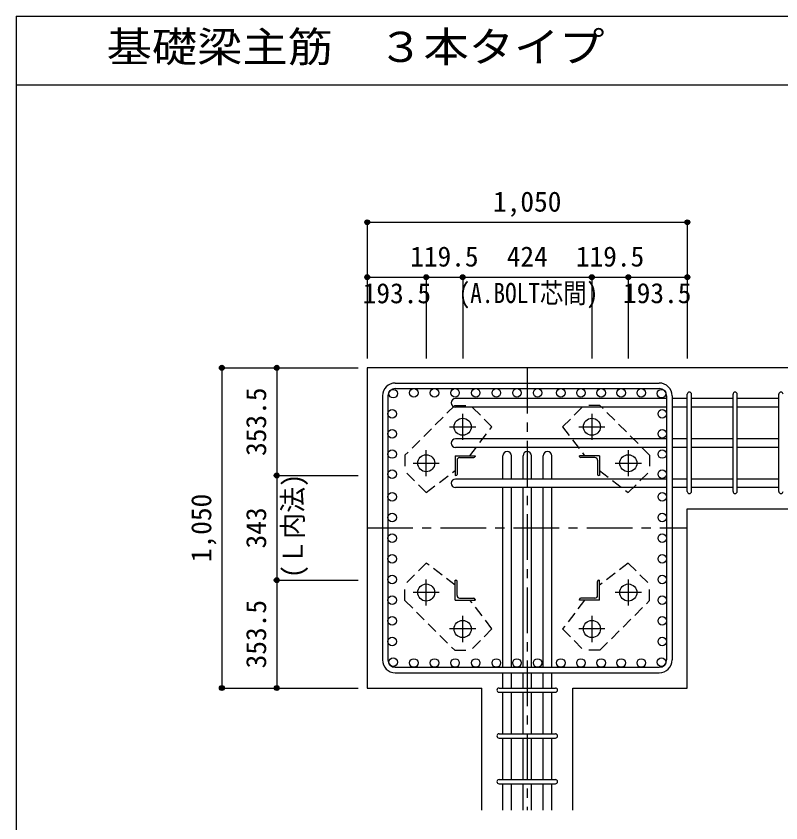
# Model space of a CAD drawing. Units: millimetres at full size, sheet at 1:30. Extents: x -5973 to 5954, y -4195 to 4201.
# Drawn here: x -5973 to -3464, y 1556 to 4201 of the extents above; entities that cross this region are included whole.
import ezdxf
from ezdxf.enums import TextEntityAlignment as Align

# ---------------------------------------------------------------- set-up
doc = ezdxf.new("R2010")
doc.units = ezdxf.units.MM
doc.header["$LTSCALE"] = 30
doc.header["$PDMODE"] = 32
doc.header["$PDSIZE"] = 15
doc.linetypes.add('CHAIN1', pattern=[8, 5, -1, 1, -1])
doc.linetypes.add('DASHED1', pattern=[1.8, 1.2, -0.6])
for name, color, linetype in [('0-1', 2, 'Continuous'), ('0-2', 4, 'Continuous'), ('0-3', 3, 'Continuous'), ('0-4', 7, 'Continuous'), ('0-5', 7, 'Continuous'), ('0-6', 7, 'Continuous'), ('0-7', 4, 'Continuous'), ('0-9', 4, 'DASHED1'), ('0-D', 4, 'Continuous'), ('6-7_文字', 7, 'Continuous'), ('F-0_枠', 6, 'Continuous')]:
    doc.layers.add(name, color=color, linetype=linetype)
doc.styles.add('ＭＳ ゴシック', font='')
doc.styles.get('ＭＳ ゴシック').set_extended_font_data('MS Gothic')

msp = doc.modelspace()

# ---------------------------------------------------------------- linework, layer by layer
at = {"layer": '0-1'}
for p, q in [((-4820.8, 3048.3), (-4820.8, 1998.3)), ((-3370.8, 3048.3), (-4820.8, 3048.3)), ((-3770.8, 2585.87), (-3370.8, 2585.87)), ((-3770.8, 1998.3), (-3770.8, 2585.87)), ((-4820.8, 1998.3), (-4445.3, 1998.3)), ((-4445.3, 1598.3), (-4445.3, 1998.3)), ((-4146.3, 1598.3), (-4146.3, 1998.3)), ((-4146.3, 1998.3), (-3770.8, 1998.3))]:
    msp.add_line(p, q, dxfattribs=at)
at = {"layer": '0-2', "linetype": 'CHAIN1'}
for p, q in [((-4507.8, 2812.1), (-4507.8, 2897.6)), ((-4083.8, 2897.6), (-4083.8, 2812.1)), ((-4550.6, 2854.8), (-4465.1, 2854.8)), ((-4126.5, 2854.8), (-4041, 2854.8)), ((-4627.3, 2692.6), (-4627.3, 2778.1)), ((-3964.3, 2778.1), (-3964.3, 2692.6)), ((-4670.1, 2735.3), (-4584.6, 2735.3)), ((-4007, 2735.3), (-3921.5, 2735.3)), ((-4627.3, 2268.5), (-4627.3, 2354)), ((-3964.3, 2354), (-3964.3, 2268.5)), ((-4584.6, 2311.3), (-4670.1, 2311.3)), ((-3921.5, 2311.3), (-4007, 2311.3)), ((-4507.8, 2149), (-4507.8, 2234.5)), ((-4083.8, 2234.5), (-4083.8, 2149)), ((-4465.1, 2191.8), (-4550.6, 2191.8)), ((-4041, 2191.8), (-4126.5, 2191.8))]:
    msp.add_line(p, q, dxfattribs=at)
at = {"layer": '0-2'}
for p, q in [((-4532.3, 2759.8), (-4467.3, 2759.8)), ((-4532.3, 2759.8), (-4532.3, 2694.8)), ((-4517.8, 2753.8), (-4471.3, 2753.8)), ((-4467.3, 2759.8), (-4467.3, 2757.8)), ((-4059.3, 2759.8), (-4124.3, 2759.8)), ((-4124.3, 2757.8), (-4124.3, 2759.8)), ((-4073.8, 2753.8), (-4120.3, 2753.8)), ((-4059.3, 2759.8), (-4059.3, 2694.8)), ((-4526.3, 2745.3), (-4526.3, 2698.8)), ((-4065.3, 2745.3), (-4065.3, 2698.8)), ((-4530.3, 2694.8), (-4532.3, 2694.8)), ((-4059.3, 2694.8), (-4061.3, 2694.8)), ((-4532.3, 2351.8), (-4530.3, 2351.8)), ((-4532.3, 2286.8), (-4532.3, 2351.8)), ((-4526.3, 2301.3), (-4526.3, 2347.8)), ((-4065.3, 2301.3), (-4065.3, 2347.8)), ((-4061.3, 2351.8), (-4059.3, 2351.8)), ((-4059.3, 2286.8), (-4059.3, 2351.8)), ((-4532.3, 2286.8), (-4467.3, 2286.8)), ((-4517.8, 2292.8), (-4471.3, 2292.8)), ((-4467.3, 2288.8), (-4467.3, 2286.8)), ((-4124.3, 2286.8), (-4124.3, 2288.8)), ((-4059.3, 2286.8), (-4124.3, 2286.8)), ((-4073.8, 2292.8), (-4120.3, 2292.8))]:
    msp.add_line(p, q, dxfattribs=at)
at = {"layer": '0-2', "color": 3}
for centre in [(-4507.8, 2854.8), (-4083.8, 2854.8), (-4627.3, 2735.3), (-3964.3, 2735.3), (-4627.3, 2311.3), (-3964.3, 2311.3), (-4507.8, 2191.8), (-4083.8, 2191.8)]:
    msp.add_circle(centre, 28, dxfattribs=at)
at = {"layer": '0-2'}
for centre, radius, start, end in [((-4517.8, 2745.3), 8.5, 90, 180), ((-4471.3, 2757.8), 4, 270, 0), ((-4120.3, 2757.8), 4, 180, 270), ((-4073.8, 2745.3), 8.5, 0, 90), ((-4530.3, 2698.8), 4, 270, 0), ((-4061.3, 2698.8), 4, 180, 270), ((-4530.3, 2347.8), 4, 0, 90), ((-4061.3, 2347.8), 4, 90, 180), ((-4517.8, 2301.3), 8.5, 180, 270), ((-4073.8, 2301.3), 8.5, 270, 0), ((-4471.3, 2288.8), 4, 0, 90), ((-4120.3, 2288.8), 4, 90, 180)]:
    msp.add_arc(centre, radius, start, end, dxfattribs=at)
at = {"layer": '0-3'}
for centre in [(-4735.87, 2963.37), (-4668.17, 2966.3), (-4600.47, 2966.3), (-4532.76, 2966.3), (-4465.06, 2966.3), (-4397.36, 2966.3), (-4329.65, 2966.3), (-4261.95, 2966.3), (-4185.73, 2966.3), (-4119.73, 2966.3), (-4053.73, 2966.3), (-3987.73, 2966.3), (-3921.73, 2966.3), (-3855.73, 2963.37), (-4738.8, 2897.37), (-3852.8, 2897.37), (-4738.8, 2831.37), (-3852.8, 2831.37), (-4738.8, 2765.37), (-3852.8, 2765.37), (-4738.8, 2699.37), (-3852.8, 2699.37), (-4738.8, 2624.85), (-3852.8, 2624.85), (-4738.8, 2557.15), (-3852.8, 2557.15), (-4738.8, 2489.45), (-3852.8, 2489.45), (-4738.8, 2421.74), (-3852.8, 2421.74), (-4738.8, 2354.04), (-3852.8, 2354.04), (-4738.8, 2286.34), (-3852.8, 2286.34), (-4738.8, 2218.63), (-3852.8, 2218.63), (-4738.8, 2150.93), (-3852.8, 2150.93), (-4735.87, 2083.23), (-4668.17, 2080.3), (-4600.47, 2080.3), (-4532.76, 2080.3), (-4465.06, 2080.3), (-4397.36, 2080.3), (-4329.65, 2080.3), (-4261.95, 2080.3), (-4185.73, 2080.3), (-4119.73, 2080.3), (-4053.73, 2080.3), (-3987.73, 2080.3), (-3921.73, 2080.3), (-3855.73, 2083.23)]:
    msp.add_circle(centre, 14, dxfattribs=at)
at = {"layer": '0-4'}
for p, q in [((-4728.8, 2998.3), (-3862.8, 2998.3)), ((-4728.8, 2980.3), (-3862.8, 2980.3)), ((-4770.8, 2956.3), (-4770.8, 2090.3)), ((-4752.8, 2956.3), (-4752.8, 2090.3)), ((-3838.8, 2956.3), (-3838.8, 2090.3)), ((-3820.8, 2956.3), (-3820.8, 2090.3)), ((-4728.8, 2066.3), (-3862.8, 2066.3)), ((-4728.8, 2048.3), (-3862.8, 2048.3))]:
    msp.add_line(p, q, dxfattribs=at)
for centre, radius, start, end in [((-4728.8, 2956.3), 42, 90, 180), ((-3862.8, 2956.3), 42, 0, 90), ((-4728.8, 2956.3), 24, 90, 180), ((-3862.8, 2956.3), 24, 0, 90), ((-4728.8, 2090.3), 42, 180, 270), ((-4728.8, 2090.3), 24, 180, 270), ((-4728.8, 2090.3), 24, 180, 270), ((-3862.8, 2090.3), 42, 270, 0), ((-3862.8, 2090.3), 24, 270, 0)]:
    msp.add_arc(centre, radius, start, end, dxfattribs=at)
at = {"layer": '0-5'}
for p, q in [((-3838.8, 2947.37), (-4531.8, 2947.37)), ((-3770.8, 2947.37), (-3820.8, 2947.37)), ((-3620.8, 2947.37), (-3756.8, 2947.37)), ((-3470.8, 2947.37), (-3606.8, 2947.37)), ((-3838.8, 2919.37), (-4531.8, 2919.37)), ((-3770.8, 2919.37), (-3820.8, 2919.37)), ((-3620.8, 2919.37), (-3756.8, 2919.37)), ((-3470.8, 2919.37), (-3606.8, 2919.37)), ((-3838.8, 2815.37), (-4531.8, 2815.37)), ((-3770.8, 2815.37), (-3820.8, 2815.37)), ((-3620.8, 2815.37), (-3756.8, 2815.37)), ((-3470.8, 2815.37), (-3606.8, 2815.37)), ((-3838.8, 2787.37), (-4531.8, 2787.37)), ((-3770.8, 2787.37), (-3820.8, 2787.37)), ((-3620.8, 2787.37), (-3756.8, 2787.37)), ((-3470.8, 2787.37), (-3606.8, 2787.37)), ((-4375.8, 2683.37), (-4375.8, 2759.3)), ((-4347.8, 2683.37), (-4347.8, 2759.3)), ((-4309.8, 2683.37), (-4309.8, 2759.3)), ((-4281.8, 2683.37), (-4281.8, 2759.3)), ((-4243.8, 2683.37), (-4243.8, 2759.3)), ((-4215.8, 2683.37), (-4215.8, 2759.3)), ((-3838.8, 2683.37), (-4531.8, 2683.37)), ((-3770.8, 2683.37), (-3820.8, 2683.37)), ((-3620.8, 2683.37), (-3756.8, 2683.37)), ((-3470.8, 2683.37), (-3606.8, 2683.37)), ((-3838.8, 2655.37), (-4531.8, 2655.37)), ((-4375.8, 2066.3), (-4375.8, 2655.37)), ((-4347.8, 2066.3), (-4347.8, 2655.37)), ((-4309.8, 2066.3), (-4309.8, 2655.37)), ((-4281.8, 2066.3), (-4281.8, 2655.37)), ((-4243.8, 2066.3), (-4243.8, 2655.37)), ((-4215.8, 2066.3), (-4215.8, 2655.37)), ((-3770.8, 2655.37), (-3820.8, 2655.37)), ((-3620.8, 2655.37), (-3756.8, 2655.37)), ((-3470.8, 2655.37), (-3606.8, 2655.37)), ((-4375.8, 1998.3), (-4375.8, 2048.3)), ((-4347.8, 1998.3), (-4347.8, 2048.3)), ((-4309.8, 1998.3), (-4309.8, 2048.3)), ((-4281.8, 1998.3), (-4281.8, 2048.3)), ((-4243.8, 1998.3), (-4243.8, 2048.3)), ((-4215.8, 1998.3), (-4215.8, 2048.3)), ((-4375.8, 1848.3), (-4375.8, 1984.3)), ((-4347.8, 1848.3), (-4347.8, 1984.3)), ((-4309.8, 1848.3), (-4309.8, 1984.3)), ((-4281.8, 1848.3), (-4281.8, 1984.3)), ((-4243.8, 1848.3), (-4243.8, 1984.3)), ((-4215.8, 1848.3), (-4215.8, 1984.3)), ((-4375.8, 1698.3), (-4375.8, 1834.3)), ((-4347.8, 1698.3), (-4347.8, 1834.3)), ((-4309.8, 1698.3), (-4309.8, 1834.3)), ((-4281.8, 1698.3), (-4281.8, 1834.3)), ((-4243.8, 1698.3), (-4243.8, 1834.3)), ((-4215.8, 1698.3), (-4215.8, 1834.3)), ((-4375.8, 1598.3), (-4375.8, 1684.3)), ((-4347.8, 1598.3), (-4347.8, 1684.3)), ((-4309.8, 1598.3), (-4309.8, 1684.3)), ((-4281.8, 1598.3), (-4281.8, 1684.3)), ((-4243.8, 1598.3), (-4243.8, 1684.3)), ((-4215.8, 1598.3), (-4215.8, 1684.3))]:
    msp.add_line(p, q, dxfattribs=at)
for centre, start, end in [((-4531.8, 2933.37), 90, 270), ((-4531.8, 2801.37), 90, 270), ((-4361.8, 2759.3), 0, 180), ((-4295.8, 2759.3), 0, 180), ((-4229.8, 2759.3), 0, 180), ((-4531.8, 2669.37), 90, 270)]:
    msp.add_arc(centre, 14, start, end, dxfattribs=at)
at = {"layer": '0-6'}
for p, q in [((-3770.8, 2642.87), (-3770.8, 2961.37)), ((-3756.8, 2642.87), (-3756.8, 2961.37)), ((-3620.8, 2642.87), (-3620.8, 2961.37)), ((-3606.8, 2642.87), (-3606.8, 2961.37)), ((-3470.8, 2642.87), (-3470.8, 2961.37)), ((-4388.3, 1998.3), (-4203.3, 1998.3)), ((-4388.3, 1984.3), (-4203.3, 1984.3)), ((-4388.3, 1848.3), (-4203.3, 1848.3)), ((-4388.3, 1834.3), (-4203.3, 1834.3)), ((-4388.3, 1698.3), (-4203.3, 1698.3)), ((-4388.3, 1684.3), (-4203.3, 1684.3))]:
    msp.add_line(p, q, dxfattribs=at)
for centre, start, end in [((-3763.8, 2961.37), 0, 180), ((-3763.8, 2961.37), 0, 180), ((-3763.8, 2961.37), 0, 180), ((-3763.8, 2961.37), 0, 180), ((-3613.8, 2961.37), 0, 180), ((-3463.8, 2961.37), 0, 180), ((-3763.8, 2642.87), 180, 0), ((-3763.8, 2642.87), 180, 0), ((-3763.8, 2642.87), 180, 0), ((-3763.8, 2642.87), 180, 0), ((-3613.8, 2642.87), 180, 0), ((-3463.8, 2642.87), 180, 0), ((-4388.3, 1991.3), 90, 270), ((-4388.3, 1991.3), 90, 270), ((-4388.3, 1991.3), 90, 270), ((-4388.3, 1991.3), 90, 270), ((-4203.3, 1991.3), 270, 90), ((-4203.3, 1991.3), 270, 90), ((-4203.3, 1991.3), 270, 90), ((-4203.3, 1991.3), 270, 90), ((-4388.3, 1841.3), 90, 270), ((-4203.3, 1841.3), 270, 90), ((-4388.3, 1691.3), 90, 270), ((-4203.3, 1691.3), 270, 90)]:
    msp.add_arc(centre, 7, start, end, dxfattribs=at)
at = {"layer": '0-9'}
for p, q in [((-4533.93, 2924.77), (-4697.27, 2761.43)), ((-4533.93, 2924.77), (-4481.6, 2924.77)), ((-4411.62, 2854.78), (-4481.6, 2924.77)), ((-4179.99, 2854.78), (-4110, 2924.77)), ((-4057.67, 2924.77), (-4110, 2924.77)), ((-3894.33, 2761.43), (-4057.67, 2924.77)), ((-4484, 2759.8), (-4411.62, 2854.78)), ((-4179.99, 2854.78), (-4107.6, 2759.8)), ((-4697.27, 2761.43), (-4697.27, 2709.1)), ((-3894.33, 2761.43), (-3894.33, 2709.1)), ((-4627.28, 2639.11), (-4697.27, 2709.1)), ((-4627.28, 2639.11), (-4532.3, 2711.5)), ((-4059.3, 2711.5), (-3964.32, 2639.11)), ((-3964.32, 2639.11), (-3894.33, 2709.1)), ((-4627.28, 2407.48), (-4697.27, 2337.5)), ((-4532.3, 2335.1), (-4627.28, 2407.48)), ((-3964.32, 2407.49), (-4059.3, 2335.1)), ((-3964.32, 2407.49), (-3894.33, 2337.5)), ((-4697.27, 2285.17), (-4697.27, 2337.5)), ((-3894.33, 2285.17), (-3894.33, 2337.5)), ((-4697.27, 2285.17), (-4533.93, 2121.83)), ((-4411.61, 2191.82), (-4484, 2286.8)), ((-4107.6, 2286.8), (-4179.99, 2191.82)), ((-4057.67, 2121.83), (-3894.33, 2285.17)), ((-4411.61, 2191.82), (-4481.6, 2121.83)), ((-4179.99, 2191.82), (-4110, 2121.83)), ((-4533.93, 2121.83), (-4481.6, 2121.83)), ((-4057.67, 2121.83), (-4110, 2121.83))]:
    msp.add_line(p, q, dxfattribs=at)
at = {"layer": '0-D'}
for p, q in [((-4820.8, 3525.34), (-4820.8, 3345.34)), ((-4820.8, 3525.34), (-3770.8, 3525.34)), ((-4820.8, 3525.34), (-3770.8, 3525.34)), ((-3770.8, 3525.34), (-3770.8, 3345.34)), ((-4820.8, 3345.34), (-4820.8, 3078.3)), ((-4820.8, 3345.34), (-4820.8, 3078.3)), ((-4820.8, 3345.34), (-4627.3, 3345.34)), ((-4627.3, 3345.34), (-4627.3, 3078.3)), ((-4627.3, 3345.34), (-4507.8, 3345.34)), ((-4507.8, 3345.34), (-4507.8, 3078.3)), ((-4507.8, 3345.34), (-4083.8, 3345.34)), ((-4083.8, 3345.34), (-4083.8, 3078.3)), ((-4083.8, 3345.34), (-3964.3, 3345.34)), ((-3964.3, 3345.34), (-3964.3, 3078.3)), ((-3964.3, 3345.34), (-3770.8, 3345.34)), ((-3770.8, 3345.34), (-3770.8, 3078.3)), ((-5297.84, 3048.3), (-5117.84, 3048.3)), ((-5297.84, 3048.3), (-5117.84, 3048.3)), ((-5297.84, 3048.3), (-5297.84, 1998.3)), ((-5117.84, 3048.3), (-4850.8, 3048.3)), ((-5117.84, 3048.3), (-5117.84, 2694.8)), ((-5117.84, 2694.8), (-4850.8, 2694.8)), ((-5117.84, 2694.8), (-5117.84, 2351.8)), ((-5117.84, 2351.8), (-4850.8, 2351.8)), ((-5117.84, 2351.8), (-5117.84, 1998.3)), ((-5297.84, 1998.3), (-5117.84, 1998.3)), ((-5117.84, 1998.3), (-4850.8, 1998.3)), ((-5117.84, 1998.3), (-4850.8, 1998.3))]:
    msp.add_line(p, q, dxfattribs=at)
at = {"layer": '0-D', "linetype": 'CHAIN1'}
for p, q in [((-4295.8, 3048.3), (-4295.8, 1598.3)), ((-4820.8, 2523.3), (-3770.8, 2523.3))]:
    msp.add_line(p, q, dxfattribs=at)
at = {"layer": '0-D'}
for centre, radius in [((-4820.8, 3525.34), 8), ((-4820.8, 3525.34), 7.2), ((-4820.8, 3525.34), 6.4), ((-4820.8, 3525.34), 5.6), ((-4820.8, 3525.34), 4.8), ((-4820.8, 3525.34), 4), ((-4820.8, 3525.34), 3.2), ((-4820.8, 3525.34), 2.4), ((-4820.8, 3525.34), 1.6), ((-4820.8, 3525.34), 0.8), ((-3770.8, 3525.34), 8), ((-3770.8, 3525.34), 7.2), ((-3770.8, 3525.34), 6.4), ((-3770.8, 3525.34), 5.6), ((-3770.8, 3525.34), 4.8), ((-3770.8, 3525.34), 4), ((-3770.8, 3525.34), 3.2), ((-3770.8, 3525.34), 2.4), ((-3770.8, 3525.34), 1.6), ((-3770.8, 3525.34), 0.8), ((-4820.8, 3345.34), 8), ((-4820.8, 3345.34), 7.2), ((-4820.8, 3345.34), 6.4), ((-4820.8, 3345.34), 5.6), ((-4820.8, 3345.34), 4.8), ((-4820.8, 3345.34), 4), ((-4820.8, 3345.34), 3.2), ((-4820.8, 3345.34), 2.4), ((-4820.8, 3345.34), 1.6), ((-4820.8, 3345.34), 0.8), ((-4627.3, 3345.34), 8), ((-4627.3, 3345.34), 7.2), ((-4627.3, 3345.34), 6.4), ((-4627.3, 3345.34), 5.6), ((-4627.3, 3345.34), 4.8), ((-4627.3, 3345.34), 4), ((-4627.3, 3345.34), 3.2), ((-4627.3, 3345.34), 2.4), ((-4627.3, 3345.34), 1.6), ((-4627.3, 3345.34), 0.8), ((-4507.8, 3345.34), 8), ((-4507.8, 3345.34), 7.2), ((-4507.8, 3345.34), 6.4), ((-4507.8, 3345.34), 5.6), ((-4507.8, 3345.34), 4.8), ((-4507.8, 3345.34), 4), ((-4507.8, 3345.34), 3.2), ((-4507.8, 3345.34), 2.4), ((-4507.8, 3345.34), 1.6), ((-4507.8, 3345.34), 0.8), ((-4083.8, 3345.34), 8), ((-4083.8, 3345.34), 7.2), ((-4083.8, 3345.34), 6.4), ((-4083.8, 3345.34), 5.6), ((-4083.8, 3345.34), 4.8), ((-4083.8, 3345.34), 4), ((-4083.8, 3345.34), 3.2), ((-4083.8, 3345.34), 2.4), ((-4083.8, 3345.34), 1.6), ((-4083.8, 3345.34), 0.8), ((-3964.3, 3345.34), 8), ((-3964.3, 3345.34), 7.2), ((-3964.3, 3345.34), 6.4), ((-3964.3, 3345.34), 5.6), ((-3964.3, 3345.34), 4.8), ((-3964.3, 3345.34), 4), ((-3964.3, 3345.34), 3.2), ((-3964.3, 3345.34), 2.4), ((-3964.3, 3345.34), 1.6), ((-3964.3, 3345.34), 0.8), ((-3770.8, 3345.34), 8), ((-3770.8, 3345.34), 7.2), ((-3770.8, 3345.34), 6.4), ((-3770.8, 3345.34), 5.6), ((-3770.8, 3345.34), 4.8), ((-3770.8, 3345.34), 4), ((-3770.8, 3345.34), 3.2), ((-3770.8, 3345.34), 2.4), ((-3770.8, 3345.34), 1.6), ((-3770.8, 3345.34), 0.8), ((-5297.84, 3048.3), 8), ((-5297.84, 3048.3), 7.2), ((-5297.84, 3048.3), 6.4), ((-5297.84, 3048.3), 5.6), ((-5297.84, 3048.3), 4.8), ((-5297.84, 3048.3), 4), ((-5297.84, 3048.3), 3.2), ((-5297.84, 3048.3), 2.4), ((-5297.84, 3048.3), 1.6), ((-5297.84, 3048.3), 0.8), ((-5117.84, 3048.3), 8), ((-5117.84, 3048.3), 7.2), ((-5117.84, 3048.3), 6.4), ((-5117.84, 3048.3), 5.6), ((-5117.84, 3048.3), 4.8), ((-5117.84, 3048.3), 4), ((-5117.84, 3048.3), 3.2), ((-5117.84, 3048.3), 2.4), ((-5117.84, 3048.3), 1.6), ((-5117.84, 3048.3), 0.8), ((-5117.84, 2694.8), 8), ((-5117.84, 2694.8), 7.2), ((-5117.84, 2694.8), 6.4), ((-5117.84, 2694.8), 5.6), ((-5117.84, 2694.8), 4.8), ((-5117.84, 2694.8), 4), ((-5117.84, 2694.8), 3.2), ((-5117.84, 2694.8), 2.4), ((-5117.84, 2694.8), 1.6), ((-5117.84, 2694.8), 0.8), ((-5117.84, 2351.8), 8), ((-5117.84, 2351.8), 7.2), ((-5117.84, 2351.8), 6.4), ((-5117.84, 2351.8), 5.6), ((-5117.84, 2351.8), 4.8), ((-5117.84, 2351.8), 4), ((-5117.84, 2351.8), 3.2), ((-5117.84, 2351.8), 2.4), ((-5117.84, 2351.8), 1.6), ((-5117.84, 2351.8), 0.8), ((-5297.84, 1998.3), 8), ((-5297.84, 1998.3), 7.2), ((-5297.84, 1998.3), 6.4), ((-5297.84, 1998.3), 5.6), ((-5297.84, 1998.3), 4.8), ((-5297.84, 1998.3), 4), ((-5297.84, 1998.3), 3.2), ((-5297.84, 1998.3), 2.4), ((-5297.84, 1998.3), 1.6), ((-5297.84, 1998.3), 0.8), ((-5117.84, 1998.3), 8), ((-5117.84, 1998.3), 7.2), ((-5117.84, 1998.3), 6.4), ((-5117.84, 1998.3), 5.6), ((-5117.84, 1998.3), 4.8), ((-5117.84, 1998.3), 4), ((-5117.84, 1998.3), 3.2), ((-5117.84, 1998.3), 2.4), ((-5117.84, 1998.3), 1.6), ((-5117.84, 1998.3), 0.8)]:
    msp.add_circle(centre, radius, dxfattribs=at)
at = {"layer": '0-D', "color": 7}
for p in [(-4820.8, 3525.34), (-4820.8, 3525.34), (-3770.8, 3525.34), (-4820.8, 3345.34), (-4820.8, 3345.34), (-4627.3, 3345.34), (-4627.3, 3345.34), (-4507.8, 3345.34), (-4507.8, 3345.34), (-4083.8, 3345.34), (-4083.8, 3345.34), (-3964.3, 3345.34), (-3964.3, 3345.34), (-3770.8, 3345.34), (-3770.8, 3345.34), (-5297.84, 3048.3), (-5117.84, 3048.3), (-5117.84, 3048.3), (-5117.84, 2694.8), (-5117.84, 2694.8), (-5117.84, 2351.8), (-5117.84, 2351.8), (-5297.84, 1998.3), (-5117.84, 1998.3), (-5117.84, 1998.3)]:
    msp.add_point(p, dxfattribs=at)
at = {"layer": 'F-0_枠'}
for q in [(5954.1, 4201.15), (-5972.88, -4195.24)]:
    msp.add_line((-5972.88, 4201.15), q, dxfattribs=at)
at = {"layer": 'F-0_枠', "color": 2}
msp.add_line((-5972.88, 3976.15), (3723.6, 3976.15), dxfattribs=at)

# ---------------------------------------------------------------- texts
at = {"layer": '0-7', "style": 'ＭＳ ゴシック', "width": 0.85}
msp.add_text('(A.BOLT芯間)', height=65.98, dxfattribs=at).set_placement((-4521.31, 3240.58), align=Align.BOTTOM_LEFT)
at = {"layer": '0-7', "style": 'ＭＳ ゴシック', "width": 0.95}
msp.add_text('(Ｌ内法)', height=65.98, rotation=90, dxfattribs=at).set_placement((-5012.78, 2358.7), align=Align.BOTTOM_LEFT)
at = {"layer": '0-D', "style": 'ＭＳ ゴシック'}
for s, p in [('1,050', (-4408.3, 3540.34)), ('119.5', (-4680.05, 3360.34)), ('424', (-4363.3, 3360.34)), ('119.5', (-4136.55, 3360.34)), ('193.5', (-4835.86, 3239.94)), ('193.5', (-3981.7, 3240.29))]:
    msp.add_text(s, height=65.98, dxfattribs=at).set_placement(p, align=Align.BOTTOM_LEFT)
for s, p in [('353.5', (-5132.84, 2759.05)), ('1,050', (-5312.84, 2410.8)), ('343', (-5132.84, 2455.8)), ('353.5', (-5132.84, 2062.55))]:
    msp.add_text(s, height=65.98, rotation=90, dxfattribs=at).set_placement(p, align=Align.BOTTOM_LEFT)
at = {"layer": '6-7_文字', "color": 2, "style": 'ＭＳ ゴシック', "width": 1.1}
msp.add_text('\u3000\u3000基礎梁主筋\u3000３本タイプ', height=98.97, dxfattribs=at).set_placement((-5972.88, 4021.15), align=Align.BOTTOM_LEFT)

doc.saveas('drawing.dxf')
